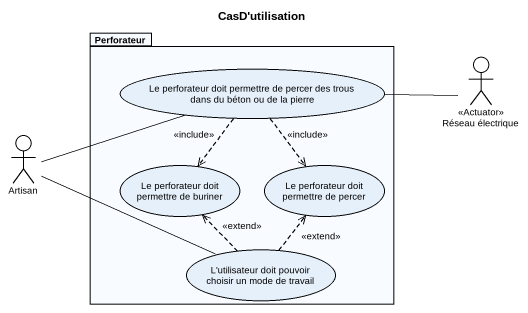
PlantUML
@startuml
title CasD'utilisation
package Perforateur {
  usecase "Le perforateur doit permettre de percer des trous dans du béton ou de la pierre" as Le_perforateur_doit
  usecase "Le perforateur doit permettre de buriner" as Le_perforateur_doit_2
  usecase "Le perforateur doit permettre de percer" as Le_perforateur_doit_3
  usecase "L'utilisateur doit pouvoir choisir un mode de travail" as L_utilisateur_doit_pouvoir
}
actor "Réseau électrique" as Réseau_électrique <<Actuator>>
actor Artisan
Réseau_électrique -left- Le_perforateur_doit
Le_perforateur_doit ..> Le_perforateur_doit_2 : <<include>>
Le_perforateur_doit ..> Le_perforateur_doit_3 : <<include>>
Artisan -right- Le_perforateur_doit
Artisan -right- L_utilisateur_doit_pouvoir
L_utilisateur_doit_pouvoir .up.> Le_perforateur_doit_2 : <<extend>>
L_utilisateur_doit_pouvoir .up.> Le_perforateur_doit_3 : <<extend>>
@enduml
